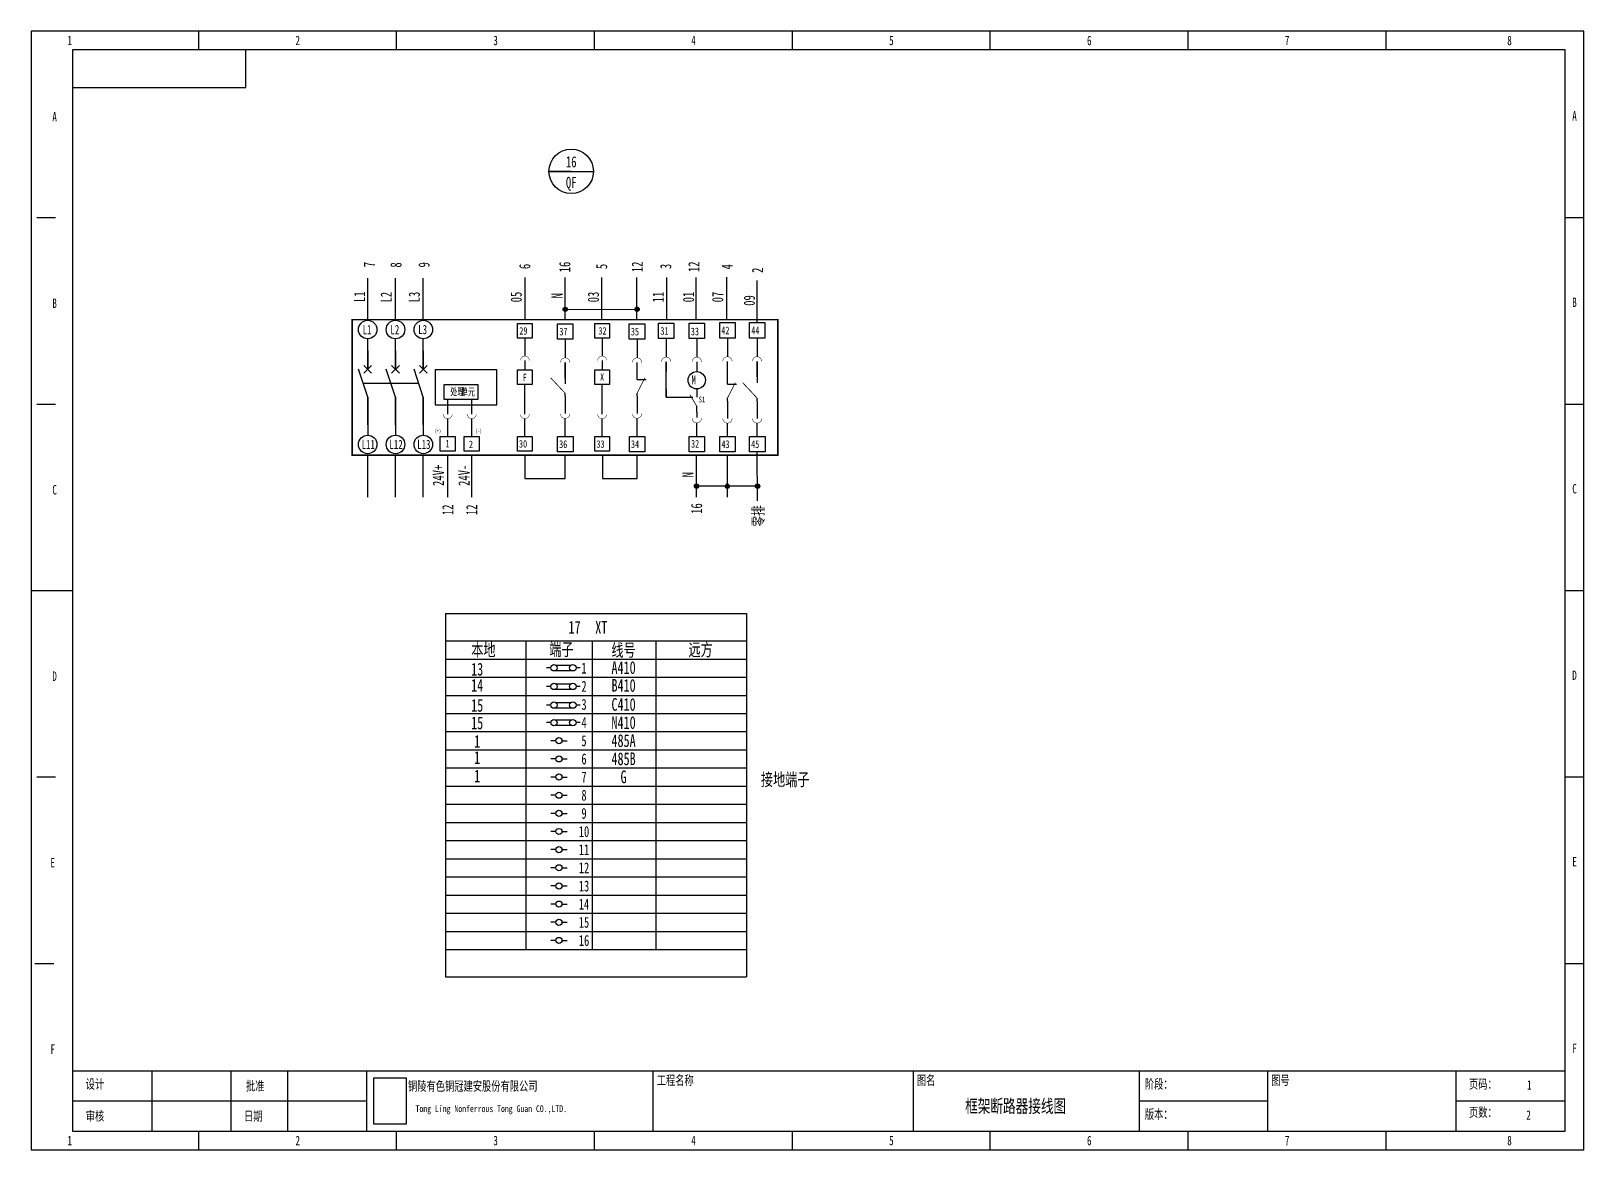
# Model space of a CAD drawing. Header units: millimetres. Extents: x 401220 to 2750366, y -101310 to 943175.
# Drawn here: x 1247680 to 1309261, y 68283 to 112675 of the extents above; entities that cross this region are included whole.
import ezdxf
from ezdxf.enums import TextEntityAlignment as Align

# ---------------------------------------------------------------- set-up
doc = ezdxf.new("R2010")
doc.units = ezdxf.units.MM
doc.styles.add('IDQSTYLE', font='NSimSun.ttf', dxfattribs={"width": 0.7})

msp = doc.modelspace()

# ---------------------------------------------------------------- hatches: boundary and pattern name
h = msp.add_hatch(color=256)
h.dxf.hatch_style = 1
h.paths.add_polyline_path([(1268866.2, 101719.9, 0.4142136), (1268780.4, 101634.1, 0.4142136), (1268866.2, 101548.3)])
h.paths.add_polyline_path([(1268866.2, 101719.9), (1268866.2, 101634.1), (1268952, 101634.1, 0.4142136)])
h.paths.add_polyline_path([(1268952, 101634.1), (1268866.2, 101634.1), (1268866.2, 101548.3, 0.4142136)])
h = msp.add_hatch(color=256)
h.dxf.hatch_style = 1
h.paths.add_polyline_path([(1271711, 101725, 0.4142136), (1271625.2, 101639.2, 0.4142136), (1271711, 101553.4)])
h.paths.add_polyline_path([(1271711, 101725), (1271711, 101639.2), (1271796.8, 101639.2, 0.4142136)])
h.paths.add_polyline_path([(1271796.8, 101639.2), (1271711, 101639.2), (1271711, 101553.4, 0.4142136)])
h = msp.add_hatch(color=256)
h.dxf.hatch_style = 1
h.paths.add_polyline_path([(1274074, 94703.9, 0.4142136), (1273988.2, 94618.2, 0.4142136), (1274074, 94532.4)])
h.paths.add_polyline_path([(1274074, 94703.9), (1274074, 94618.2), (1274159.8, 94618.2, 0.4142136)])
h.paths.add_polyline_path([(1274159.8, 94618.2), (1274074, 94618.2), (1274074, 94532.4, 0.4142136)])
h = msp.add_hatch(color=256)
h.dxf.hatch_style = 1
h.paths.add_polyline_path([(1275291.9, 94703.1, 0.4142136), (1275206.1, 94617.3, 0.4142136), (1275291.9, 94531.5)])
h.paths.add_polyline_path([(1275291.9, 94703.1), (1275291.9, 94617.3), (1275377.6, 94617.3, 0.4142136)])
h.paths.add_polyline_path([(1275377.6, 94617.3), (1275291.9, 94617.3), (1275291.9, 94531.5, 0.4142136)])
h = msp.add_hatch(color=256)
h.dxf.hatch_style = 1
h.paths.add_polyline_path([(1276491.2, 94703.9, 0.4142136), (1276405.4, 94618.2, 0.4142136), (1276491.2, 94532.4)])
h.paths.add_polyline_path([(1276491.2, 94703.9), (1276491.2, 94618.2), (1276577, 94618.2, 0.4142136)])
h.paths.add_polyline_path([(1276577, 94618.2), (1276491.2, 94618.2), (1276491.2, 94532.4, 0.4142136)])

# ---------------------------------------------------------------- linework, layer by layer
at = {"ltscale": 4}
for p, q in [((1254331.7, 111928), (1254331.7, 112675.3)), ((1262178.8, 111928), (1262178.8, 112675.3)), ((1270025.9, 111928), (1270025.9, 112675.3)), ((1277873, 111928), (1277873, 112675.3)), ((1285720.1, 111928), (1285720.1, 112675.3)), ((1293567.2, 111928), (1293567.2, 112675.3)), ((1301414.3, 111928), (1301414.3, 112675.3)), ((1256200.1, 110433.3), (1256200.1, 111928)), ((1249324.5, 110433.3), (1256200.1, 110433.3)), ((1247904.6, 105276.7), (1248651.9, 105276.7)), ((1308514.1, 105276.7), (1309261.4, 105276.7)), ((1247904.6, 97878), (1248651.9, 97878)), ((1308514.1, 97878), (1309261.4, 97878)), ((1247680.4, 90479.3), (1249324.5, 90479.3)), ((1308514.1, 90479.3), (1309261.4, 90479.3)), ((1268290.2, 87414.3), (1268120.5, 87414.3)), ((1269461.5, 87414.4), (1269291.8, 87414.4)), ((1268289.9, 86673.7), (1268120.1, 86673.7)), ((1269461.1, 86673.8), (1269291.4, 86673.8)), ((1268289.5, 85933.1), (1268119.8, 85933.1)), ((1269460.8, 85933.2), (1269291.1, 85933.2)), ((1268289.5, 85236.6), (1268119.8, 85236.6)), ((1269460.8, 85236.7), (1269291.1, 85236.7)), ((1268491, 84519.7), (1268288.5, 84519.7)), ((1268734, 84519.7), (1268936.5, 84519.7)), ((1268491, 83799.3), (1268288.5, 83799.3)), ((1268734, 83799.3), (1268936.5, 83799.3)), ((1247904.6, 83080.6), (1248651.9, 83080.6)), ((1268491, 83079), (1268288.5, 83079)), ((1268734, 83079), (1268936.5, 83079)), ((1308514.1, 83080.6), (1309261.4, 83080.6)), ((1268491, 82358.6), (1268288.5, 82358.6)), ((1268734, 82358.6), (1268936.5, 82358.6)), ((1268491, 81638.3), (1268288.5, 81638.3)), ((1268734, 81638.3), (1268936.5, 81638.3)), ((1268491, 80917.9), (1268288.5, 80917.9)), ((1268734, 80917.9), (1268936.5, 80917.9)), ((1268491, 80197.5), (1268288.5, 80197.5)), ((1268734, 80197.5), (1268936.5, 80197.5)), ((1268491, 79477.2), (1268288.5, 79477.2)), ((1268734, 79477.2), (1268936.5, 79477.2)), ((1268491, 78756.8), (1268288.5, 78756.8)), ((1268734, 78756.8), (1268936.5, 78756.8)), ((1268491, 78036.5), (1268288.5, 78036.5)), ((1268734, 78036.5), (1268936.5, 78036.5)), ((1268491, 77316.1), (1268288.5, 77316.1)), ((1268734, 77316.1), (1268936.5, 77316.1)), ((1268491, 76595.8), (1268288.5, 76595.8)), ((1268734, 76595.8), (1268936.5, 76595.8)), ((1247829.8, 75681.9), (1248577.2, 75681.9)), ((1308514.1, 75681.9), (1309261.4, 75681.9)), ((1249324.5, 71422), (1308514.1, 71422)), ((1252463.4, 71422), (1252463.4, 69030.5)), ((1255602.2, 71422), (1255602.2, 69030.5)), ((1257844.2, 71422), (1257844.2, 69030.5)), ((1260983.1, 71422), (1260983.1, 69030.5)), ((1272342.7, 71422), (1272342.7, 69030.5)), ((1282656, 71422), (1282656, 69030.5)), ((1291624.1, 71422), (1291624.1, 69030.5)), ((1296706, 71422), (1296706, 69030.5)), ((1304179.5, 71422), (1304179.5, 69030.5)), ((1249324.5, 70226.3), (1260983.1, 70226.3)), ((1291624.1, 70226.3), (1296706, 70226.3)), ((1304179.5, 70226.3), (1308514.1, 70226.3)), ((1254331.7, 68283.2), (1254331.7, 69030.5)), ((1262178.8, 68283.2), (1262178.8, 69030.5)), ((1270025.9, 68283.2), (1270025.9, 69030.5)), ((1277873, 68283.2), (1277873, 69030.5)), ((1285720.1, 68283.2), (1285720.1, 69030.5)), ((1293567.2, 68283.2), (1293567.2, 69030.5)), ((1301414.3, 68283.2), (1301414.3, 69030.5))]:
    msp.add_line(p, q, dxfattribs=at)
for p, q in [((1269100.5, 107108.8), (1268218.7, 107108.8)), ((1268218.7, 107108.8), (1269982.3, 107108.8)), ((1261030.2, 101198.3), (1261030.2, 102870)), ((1262132.5, 101198.3), (1262132.5, 102870)), ((1263234.7, 101198.3), (1263234.7, 102870)), ((1267270.5, 101224.7), (1267270.5, 102896.3)), ((1268857, 101224.7), (1268857, 102896.3)), ((1270317.3, 101224.7), (1270317.3, 102896.3)), ((1271701.8, 101224.7), (1271701.8, 102896.3)), ((1272897.8, 101224.7), (1272897.8, 102896.3)), ((1274057.7, 101224.7), (1274057.7, 102896.3)), ((1275275.3, 101243.5), (1275275.3, 102915.1)), ((1276472.9, 101105.8), (1276472.9, 102777.4)), ((1268866.2, 101634.1), (1271711, 101639.2)), ((1261030.2, 99256.4), (1261030.2, 100463.5)), ((1262132.5, 99256.4), (1262132.5, 100463.5)), ((1263234.7, 99256.4), (1263234.7, 100463.5)), ((1267263.6, 100486.3), (1267263.6, 99780.9)), ((1268860.8, 100445.6), (1268860.8, 99708.3)), ((1270327.2, 100486.3), (1270327.2, 99780.9)), ((1271711.5, 100445.6), (1271711.5, 99708.3)), ((1272866.8, 100472.5), (1272866.8, 99735.2)), ((1274079.2, 100472.5), (1274079.2, 99735.2)), ((1275296.7, 100491.3), (1275296.7, 99754)), ((1276472.9, 100491.3), (1276472.9, 99754)), ((1261030.2, 99991.2), (1261030.2, 99256.4)), ((1262132.5, 99991.2), (1262132.5, 99256.4)), ((1263234.7, 99991.2), (1263234.7, 99256.4)), ((1261030.2, 98154.2), (1260662.8, 99256.4)), ((1260874.3, 99100.5), (1261186.1, 99412.3)), ((1260874.3, 99412.3), (1261186.1, 99100.5)), ((1262132.5, 98154.2), (1261765.1, 99256.4)), ((1261976.6, 99412.3), (1262288.4, 99100.5)), ((1261976.6, 99100.5), (1262288.4, 99412.3)), ((1263234.7, 98154.2), (1262867.3, 99256.4)), ((1263078.8, 99100.5), (1263390.6, 99412.3)), ((1263078.8, 99412.3), (1263390.6, 99100.5)), ((1267263.6, 99604.5), (1267263.6, 99237.1)), ((1268860.8, 98909.5), (1268860.8, 99524)), ((1268860.8, 99524), (1268860.8, 98679.1)), ((1270327.2, 99604.5), (1270327.2, 99237.1)), ((1271711.5, 98853.2), (1271711.5, 99524)), ((1272866.8, 99550.9), (1272866.8, 99166.8)), ((1272866.8, 98149.5), (1272866.8, 99550.9)), ((1274079.2, 99550.9), (1274079.2, 99166.8)), ((1275296.7, 98662.4), (1275296.7, 99569.6)), ((1276472.9, 98955.2), (1276472.9, 99569.6)), ((1276472.9, 99569.6), (1276472.9, 98724.8)), ((1260846.5, 98705.3), (1263051, 98705.3)), ((1267263.6, 97473.5), (1267263.6, 98649.2)), ((1270327.2, 97473.5), (1270327.2, 98649.2)), ((1271711.5, 98853.2), (1272066.7, 98853.2)), ((1275296.7, 98662.4), (1275651.9, 98662.4)), ((1261030.2, 97786.7), (1261030.2, 98154.2)), ((1261030.2, 98154.2), (1261030.2, 96640.7)), ((1262132.5, 97786.7), (1262132.5, 98154.2)), ((1262132.5, 98154.2), (1262132.5, 96640.7)), ((1263234.7, 97786.7), (1263234.7, 98154.2)), ((1263234.7, 98154.2), (1263234.7, 96640.7)), ((1264203.7, 97473.5), (1264203.7, 98061.4)), ((1265155.7, 97473.5), (1265155.7, 98061.4)), ((1268862.6, 98186.6), (1268862.6, 98301.8)), ((1268862.6, 98186.6), (1268862.6, 97495.4)), ((1271711.5, 98186.6), (1271711.5, 98301.8)), ((1271711.5, 98186.6), (1271711.5, 97495.4)), ((1272866.8, 98475.6), (1272866.8, 98149.5)), ((1272866.8, 98149.5), (1273920.2, 98149.5)), ((1274079.2, 98475.6), (1274079.2, 98149.5)), ((1275296.7, 97995.9), (1275296.7, 98111.1)), ((1275296.7, 97995.9), (1275296.7, 97304.6)), ((1276474.7, 97995.9), (1276474.7, 98111.1)), ((1276474.7, 97995.9), (1276474.7, 97304.6)), ((1261030.2, 97051.9), (1261030.2, 97786.7)), ((1262132.5, 97051.9), (1262132.5, 97786.7)), ((1262132.5, 97051.9), (1262132.5, 97786.7)), ((1263234.7, 97051.9), (1263234.7, 97786.7)), ((1263234.7, 97051.9), (1263234.7, 97786.7)), ((1268862.6, 96573.7), (1268862.6, 97311)), ((1271711.5, 96573.7), (1271711.5, 97311)), ((1274082.9, 97553.9), (1274082.9, 97784.3)), ((1274082.9, 97553.9), (1274082.9, 97339.7)), ((1264203.7, 96591.7), (1264203.7, 97297.1)), ((1265155.7, 96591.7), (1265155.7, 97297.1)), ((1267263.6, 96591.7), (1267263.6, 97297.1)), ((1270327.2, 96591.7), (1270327.2, 97297.1)), ((1274082.9, 96591.7), (1274082.9, 97132.9)), ((1275296.7, 96590.8), (1275296.7, 97120.3)), ((1276474.7, 96590.8), (1276474.7, 97120.3)), ((1261030.2, 94179.5), (1261030.2, 95851.2)), ((1262132.5, 94179.5), (1262132.5, 95851.2)), ((1263234.7, 94179.5), (1263234.7, 95851.2)), ((1264203.7, 94179.5), (1264203.7, 95851.2)), ((1265155.7, 94179.5), (1265155.7, 95851.2)), ((1267265.7, 95851.2), (1267265.7, 94926.9)), ((1268864.1, 94926.9), (1268864.1, 95817.7)), ((1270336.5, 95851.2), (1270336.5, 94926.9)), ((1271715.5, 94926.9), (1271715.5, 95817.7)), ((1274074, 94179.5), (1274074, 95851.2)), ((1275291.9, 94178.7), (1275291.9, 95850.3)), ((1276491.2, 94041.8), (1276478.7, 95976.4)), ((1267265.7, 94926.9), (1268864.1, 94926.9)), ((1270336.5, 94926.9), (1270375, 94926.9)), ((1270375, 94926.9), (1271715.5, 94926.9)), ((1276491.2, 94618.2), (1274074, 94618.2)), ((1264116.1, 89560.8), (1264116.1, 88480.3)), ((1264116.1, 89560.8), (1275641.8, 89560.8)), ((1264529.2, 89560.8), (1276054.8, 89560.8)), ((1276054.8, 89560.8), (1276054.8, 88480.3)), ((1264116.1, 88480.3), (1276054.8, 88480.3)), ((1264116.1, 88480.3), (1264116.1, 87760)), ((1267302.9, 88480.3), (1267302.9, 87760)), ((1269931.8, 88480.3), (1269931.8, 87760)), ((1272454.2, 88480.3), (1272454.2, 87760)), ((1276054.8, 88480.3), (1276054.8, 87760)), ((1264116.1, 87760), (1264116.1, 87039.6)), ((1264116.1, 87760), (1264116.1, 87039.6)), ((1264116.1, 87760), (1275641.8, 87760)), ((1264529.2, 87760), (1276054.8, 87760)), ((1267302.9, 87760), (1267302.9, 87039.6)), ((1268489.6, 87520.4), (1269091.9, 87520.1)), ((1269931.8, 87760), (1269931.8, 87039.6)), ((1272453, 87760), (1272453, 87039.6)), ((1276054.8, 87760), (1276054.8, 87039.6)), ((1276054.8, 87760), (1276054.8, 87039.6)), ((1264116.1, 87039.6), (1264116.1, 86319.3)), ((1264116.1, 87039.6), (1264116.1, 86319.3)), ((1264116.1, 87039.6), (1275641.8, 87039.6)), ((1264529.2, 87039.6), (1276054.8, 87039.6)), ((1267302.9, 87039.6), (1267302.9, 86319.3)), ((1268490.9, 87309.1), (1269091.9, 87308.8)), ((1269931.8, 87039.6), (1269931.8, 86319.3)), ((1272453, 87039.6), (1272453, 86319.3)), ((1276054.8, 87039.6), (1276054.8, 86319.3)), ((1276054.8, 87039.6), (1276054.8, 86319.3)), ((1264116.1, 86319.3), (1264116.1, 85598.9)), ((1264116.1, 86319.3), (1264116.1, 85598.9)), ((1264116.1, 86319.3), (1275641.8, 86319.3)), ((1264529.2, 86319.3), (1276054.8, 86319.3)), ((1267302.9, 86319.3), (1267302.9, 85598.9)), ((1268489.2, 86779.8), (1269091.6, 86779.6)), ((1268490.5, 86568.5), (1269091.5, 86568.2)), ((1269931.8, 86319.3), (1269931.8, 85598.9)), ((1272453, 86319.3), (1272453, 85598.9)), ((1276054.8, 86319.3), (1276054.8, 85598.9)), ((1276054.8, 86319.3), (1276054.8, 85598.9)), ((1264116.1, 85598.9), (1264116.1, 84878.6)), ((1264116.1, 85598.9), (1264116.1, 84878.6)), ((1264116.1, 85598.9), (1275641.8, 85598.9)), ((1264529.2, 85598.9), (1276054.8, 85598.9)), ((1267302.9, 85598.9), (1267302.9, 84878.6)), ((1268488.9, 86039.2), (1269091.3, 86039)), ((1268490.2, 85827.9), (1269091.2, 85827.6)), ((1269931.8, 85598.9), (1269931.8, 84878.6)), ((1272453, 85598.9), (1272453, 84878.6)), ((1276054.8, 85598.9), (1276054.8, 84878.6)), ((1276054.8, 85598.9), (1276054.8, 84878.6)), ((1268488.9, 85342.7), (1269091.3, 85342.5)), ((1268490.2, 85131.4), (1269091.2, 85131.1)), ((1264116.1, 84878.6), (1264116.1, 84158.2)), ((1264116.1, 84878.6), (1264116.1, 84158.2)), ((1264116.1, 84878.6), (1275641.8, 84878.6)), ((1264529.2, 84878.6), (1276054.8, 84878.6)), ((1267302.9, 84878.6), (1267302.9, 84158.2)), ((1269931.8, 84878.6), (1269931.8, 84158.2)), ((1272453, 84878.6), (1272453, 84158.2)), ((1276054.8, 84878.6), (1276054.8, 84158.2)), ((1276054.8, 84878.6), (1276054.8, 84158.2)), ((1264116.1, 84158.2), (1264116.1, 83437.9)), ((1264116.1, 84158.2), (1264116.1, 83437.9)), ((1264116.1, 84158.2), (1275641.8, 84158.2)), ((1264529.2, 84158.2), (1276054.8, 84158.2)), ((1267302.9, 84158.2), (1267302.9, 83437.9)), ((1269931.8, 84158.2), (1269931.8, 83437.9)), ((1272453, 84158.2), (1272453, 83437.9)), ((1276054.8, 84158.2), (1276054.8, 83437.9)), ((1276054.8, 84158.2), (1276054.8, 83437.9)), ((1264116.1, 83437.9), (1264116.1, 82717.5)), ((1264116.1, 83437.9), (1264116.1, 82717.5)), ((1264116.1, 83437.9), (1275641.8, 83437.9)), ((1264529.2, 83437.9), (1276054.8, 83437.9)), ((1267302.9, 83437.9), (1267302.9, 82717.5)), ((1269931.8, 83437.9), (1269931.8, 82717.5)), ((1272453, 83437.9), (1272453, 82717.5)), ((1276054.8, 83437.9), (1276054.8, 82717.5)), ((1276054.8, 83437.9), (1276054.8, 82717.5)), ((1264116.1, 82717.5), (1264116.1, 81997.2)), ((1264116.1, 82717.5), (1264116.1, 81997.2)), ((1264116.1, 82717.5), (1275641.8, 82717.5)), ((1264529.2, 82717.5), (1276054.8, 82717.5)), ((1267302.9, 82717.5), (1267302.9, 81997.2)), ((1269931.8, 82717.5), (1269931.8, 81997.2)), ((1272453, 82717.5), (1272453, 81997.2)), ((1276054.8, 82717.5), (1276054.8, 81997.2)), ((1276054.8, 82717.5), (1276054.8, 81997.2)), ((1264116.1, 81997.2), (1264116.1, 81276.8)), ((1264116.1, 81997.2), (1264116.1, 81276.8)), ((1264116.1, 81997.2), (1275641.8, 81997.2)), ((1264529.2, 81997.2), (1276054.8, 81997.2)), ((1267302.9, 81997.2), (1267302.9, 81276.8)), ((1269931.8, 81997.2), (1269931.8, 81276.8)), ((1272453, 81997.2), (1272453, 81276.8)), ((1276054.8, 81997.2), (1276054.8, 81276.8)), ((1276054.8, 81997.2), (1276054.8, 81276.8)), ((1264116.1, 81276.8), (1264116.1, 80556.5)), ((1264116.1, 81276.8), (1264116.1, 80556.5)), ((1264116.1, 81276.8), (1275641.8, 81276.8)), ((1264529.2, 81276.8), (1276054.8, 81276.8)), ((1267302.9, 81276.8), (1267302.9, 80556.5)), ((1269931.8, 81276.8), (1269931.8, 80556.5)), ((1272453, 81276.8), (1272453, 80556.5)), ((1276054.8, 81276.8), (1276054.8, 80556.5)), ((1276054.8, 81276.8), (1276054.8, 80556.5)), ((1264116.1, 80556.5), (1264116.1, 79836.1)), ((1264116.1, 80556.5), (1264116.1, 79836.1)), ((1264116.1, 80556.5), (1275641.8, 80556.5)), ((1264529.2, 80556.5), (1276054.8, 80556.5)), ((1267302.9, 80556.5), (1267302.9, 79836.1)), ((1269931.8, 80556.5), (1269931.8, 79836.1)), ((1272453, 80556.5), (1272453, 79836.1)), ((1276054.8, 80556.5), (1276054.8, 79836.1)), ((1276054.8, 80556.5), (1276054.8, 79836.1)), ((1264116.1, 79836.1), (1264116.1, 79115.7)), ((1264116.1, 79836.1), (1264116.1, 79115.7)), ((1264116.1, 79836.1), (1275641.8, 79836.1)), ((1264529.2, 79836.1), (1276054.8, 79836.1)), ((1267302.9, 79836.1), (1267302.9, 79115.7)), ((1269931.8, 79836.1), (1269931.8, 79115.7)), ((1272453, 79836.1), (1272453, 79115.7)), ((1276054.8, 79836.1), (1276054.8, 79115.7)), ((1276054.8, 79836.1), (1276054.8, 79115.7)), ((1264116.1, 79115.7), (1264116.1, 78395.4)), ((1264116.1, 79115.7), (1264116.1, 78395.4)), ((1264116.1, 79115.7), (1275641.8, 79115.7)), ((1264529.2, 79115.7), (1276054.8, 79115.7)), ((1267302.9, 79115.7), (1267302.9, 78395.4)), ((1269931.8, 79115.7), (1269931.8, 78395.4)), ((1272453, 79115.7), (1272453, 78395.4)), ((1276054.8, 79115.7), (1276054.8, 78395.4)), ((1276054.8, 79115.7), (1276054.8, 78395.4)), ((1264116.1, 78395.4), (1264116.1, 77675)), ((1264116.1, 78395.4), (1264116.1, 77675)), ((1264116.1, 78395.4), (1275641.8, 78395.4)), ((1264529.2, 78395.4), (1276054.8, 78395.4)), ((1267302.9, 78395.4), (1267302.9, 77675)), ((1269931.8, 78395.4), (1269931.8, 77675)), ((1272453, 78395.4), (1272453, 77675)), ((1276054.8, 78395.4), (1276054.8, 77675)), ((1276054.8, 78395.4), (1276054.8, 77675)), ((1264116.1, 77675), (1264116.1, 76954.7)), ((1264116.1, 77675), (1264116.1, 76954.7)), ((1264116.1, 77675), (1275641.8, 77675)), ((1264529.2, 77675), (1276054.8, 77675)), ((1267302.9, 77675), (1267302.9, 76954.7)), ((1269931.8, 77675), (1269931.8, 76954.7)), ((1272453, 77675), (1272453, 76954.7)), ((1276054.8, 77675), (1276054.8, 76954.7)), ((1276054.8, 77675), (1276054.8, 76954.7)), ((1264116.1, 76954.7), (1264116.1, 75874.2)), ((1264116.1, 76954.7), (1275641.8, 76954.7)), ((1264116.1, 76954.7), (1264116.1, 76234.3)), ((1264116.1, 76954.7), (1264116.1, 76234.3)), ((1264116.1, 76954.7), (1275641.8, 76954.7)), ((1264116.1, 76594.5), (1264116.1, 75874.2)), ((1264116.1, 76594.5), (1264116.1, 75874.2)), ((1264529.2, 76954.7), (1276054.8, 76954.7)), ((1264529.2, 76954.7), (1276054.8, 76954.7)), ((1267302.9, 76954.7), (1267302.9, 76234.3)), ((1269931.8, 76954.7), (1269931.8, 76234.3)), ((1272453, 76954.7), (1272453, 76234.3)), ((1276054.8, 76954.7), (1276054.8, 75874.2)), ((1276054.8, 76954.7), (1276054.8, 76234.3)), ((1276054.8, 76954.7), (1276054.8, 76234.3)), ((1276054.8, 76594.5), (1276054.8, 75874.2)), ((1276054.8, 76594.5), (1276054.8, 75874.2)), ((1264116.1, 76234.3), (1264116.1, 75153.8)), ((1264116.1, 76234.3), (1275641.8, 76234.3)), ((1264116.1, 75874.2), (1264116.1, 75153.8)), ((1264116.1, 75874.2), (1264116.1, 75153.8)), ((1264529.2, 76234.3), (1276054.8, 76234.3)), ((1276054.8, 76234.3), (1276054.8, 75153.8)), ((1276054.8, 75874.2), (1276054.8, 75153.8)), ((1276054.8, 75874.2), (1276054.8, 75153.8)), ((1264116.1, 75153.8), (1275641.8, 75153.8)), ((1264529.2, 75153.8), (1276054.8, 75153.8))]:
    msp.add_line(p, q)
for points in [[(1247680.4, 68283.2), (1309261.4, 68283.2), (1309261.4, 112675.3), (1247680.4, 112675.3)], [(1249324.5, 69030.5), (1308514.1, 69030.5), (1308514.1, 111928), (1249324.5, 111928)]]:
    msp.add_lwpolyline(points, close=True, dxfattribs=at)
at = {"const_width": 58.8}
msp.add_lwpolyline([(1260412.9, 95851.2), (1277293.5, 95851.2), (1277293.5, 101224.7), (1260412.9, 101224.7)], close=True, dxfattribs=at)
for points in [[(1266969.7, 101074.2), (1267557.5, 101074.2), (1267557.5, 100486.3), (1266969.7, 100486.3)], [(1268553.6, 101060.1), (1269168, 101060.1), (1269168, 100445.6), (1268553.6, 100445.6)], [(1270033.2, 101074.2), (1270621.1, 101074.2), (1270621.1, 100486.3), (1270033.2, 100486.3)], [(1271404.2, 101060.1), (1272018.7, 101060.1), (1272018.7, 100445.6), (1271404.2, 100445.6)], [(1272559.6, 101087), (1273174, 101087), (1273174, 100472.5), (1272559.6, 100472.5)], [(1273772, 101087), (1274386.4, 101087), (1274386.4, 100472.5), (1273772, 100472.5)], [(1274989.5, 101105.8), (1275603.9, 101105.8), (1275603.9, 100491.3), (1274989.5, 100491.3)], [(1276165.7, 101105.8), (1276780.1, 101105.8), (1276780.1, 100491.3), (1276165.7, 100491.3)], [(1263701.1, 97840.9), (1266146.1, 97840.9), (1266146.1, 99236.3), (1263701.1, 99236.3)], [(1267557.5, 98649.2), (1266969.7, 98649.2), (1266969.7, 99237.1), (1267557.5, 99237.1)], [(1270621.1, 98649.2), (1270033.2, 98649.2), (1270033.2, 99237.1), (1270621.1, 99237.1)], [(1264056.8, 98649.2), (1265401, 98649.2), (1265401, 98061.4), (1264056.8, 98061.4)], [(1263909.8, 96591.7), (1264497.7, 96591.7), (1264497.7, 96003.8), (1263909.8, 96003.8)], [(1264861.8, 96591.7), (1265449.7, 96591.7), (1265449.7, 96003.8), (1264861.8, 96003.8)], [(1266969.7, 96591.7), (1267557.5, 96591.7), (1267557.5, 96003.8), (1266969.7, 96003.8)], [(1268559.4, 96591.7), (1269173.8, 96591.7), (1269173.8, 95977.2), (1268559.4, 95977.2)], [(1270033.2, 96591.7), (1270621.1, 96591.7), (1270621.1, 96003.8), (1270033.2, 96003.8)], [(1271408.3, 96591.7), (1272022.7, 96591.7), (1272022.7, 95977.2), (1271408.3, 95977.2)], [(1273775.7, 96591.7), (1274390.1, 96591.7), (1274390.1, 95977.2), (1273775.7, 95977.2)], [(1274993.5, 96590.8), (1275607.9, 96590.8), (1275607.9, 95976.4), (1274993.5, 95976.4)], [(1276171.5, 96590.8), (1276785.9, 96590.8), (1276785.9, 95976.4), (1276171.5, 95976.4)], [(1261275.5, 71150.4), (1262550.9, 71150.4), (1262550.9, 69301.6), (1261275.5, 69301.6)]]:
    msp.add_lwpolyline(points, close=True)
for points, const_width in [([(1267440, 99604.5, 1), (1267087.2, 99604.5, 1)], 17.6), ([(1270503.5, 99604.5, 1), (1270150.8, 99604.5, 1)], 17.6), ([(1275481, 99569.6, 1), (1275112.4, 99569.6, 1)], 18.4), ([(1276657.2, 99569.6, 1), (1276288.5, 99569.6, 1)], 18.4), ([(1269045.1, 99524, 1), (1268676.4, 99524, 1)], 18.4), ([(1271895.8, 99524, 1), (1271527.1, 99524, 1)], 18.4), ([(1273051.1, 99550.9, 1), (1272682.5, 99550.9, 1)], 18.4), ([(1274263.5, 99550.9, 1), (1273894.8, 99550.9, 1)], 18.4), ([(1264027.4, 97473.5, 1), (1264380.1, 97473.5, 1)], 17.6), ([(1264979.4, 97473.5, 1), (1265332.1, 97473.5, 1)], 17.6), ([(1267087.2, 97473.5, 1), (1267440, 97473.5, 1)], 17.6), ([(1268678.2, 97495.4, 1), (1269046.9, 97495.4, 1)], 18.4), ([(1270150.8, 97473.5, 1), (1270503.5, 97473.5, 1)], 17.6), ([(1271527.1, 97495.4, 1), (1271895.8, 97495.4, 1)], 18.4), ([(1273898.6, 97317.2, 1), (1274267.2, 97317.2)], 18.4), ([(1275112.4, 97304.6, 1), (1275481, 97304.6, 1)], 18.4), ([(1276290.3, 97304.6, 1), (1276659, 97304.6, 1)], 18.4)]:
    msp.add_lwpolyline(points, format="xyb", dxfattribs=dict(const_width=const_width))
at = {"const_width": 32.3}
for points in [[(1268862.6, 98301.8), (1268288, 98915.5)], [(1271711.5, 98301.8), (1272021, 98915.5)], [(1275296.7, 98111.1), (1275606.2, 98724.8)], [(1276474.7, 98111.1), (1275900.1, 98724.8)], [(1274082.9, 97784.3), (1273806.4, 98245.2)]]:
    msp.add_lwpolyline(points, dxfattribs=at)
for centre, radius in [((1269100.5, 107108.8), 881.8), ((1268866.2, 101634.1), 85.8), ((1271711, 101639.2), 85.8), ((1261030.2, 100830.9), 367.4), ((1262132.5, 100830.9), 367.4), ((1263234.7, 100830.9), 367.4), ((1274079.2, 98821.2), 345.6), ((1261030.2, 96273.3), 367.4), ((1262132.5, 96273.3), 367.4), ((1263234.7, 96273.3), 367.4), ((1274074, 94618.2), 85.8), ((1275291.9, 94617.3), 85.8), ((1276491.2, 94618.2), 85.8)]:
    msp.add_circle(centre, radius)
at = {"ltscale": 4}
for centre, radius in [((1268418.1, 87414.3), 127.9), ((1269163.9, 87414.4), 127.9), ((1268417.8, 86673.7), 127.9), ((1269163.5, 86673.8), 127.9), ((1268417.4, 85933.1), 127.9), ((1269163.2, 85933.2), 127.9), ((1268417.4, 85236.6), 127.9), ((1269163.2, 85236.7), 127.9), ((1268612.5, 84519.7), 121.5), ((1268612.5, 83799.3), 121.5), ((1268612.5, 83079), 121.5), ((1268612.5, 82358.6), 121.5), ((1268612.5, 81638.3), 121.5), ((1268612.5, 80917.9), 121.5), ((1268612.5, 80197.5), 121.5), ((1268612.5, 79477.2), 121.5), ((1268612.5, 78756.8), 121.5), ((1268612.5, 78036.5), 121.5), ((1268612.5, 77316.1), 121.5), ((1268612.5, 76595.8), 121.5)]:
    msp.add_circle(centre, radius, dxfattribs=at)

# ---------------------------------------------------------------- texts
at = {"style": 'IDQSTYLE', "width": 0.7}
for s, p in [('1', (1249212.4, 112002.7)), ('2', (1258255.3, 112002.7)), ('3', (1266102.4, 112002.7)), ('4', (1273949.5, 112002.7)), ('5', (1281796.6, 112002.7)), ('6', (1289643.7, 112002.7)), ('7', (1297490.8, 112002.7)), ('8', (1306309.4, 112002.7)), ('A', (1248614.5, 108976)), ('A', (1308887.7, 109013.4)), ('B', (1248614.5, 101577.3)), ('B', (1308887.7, 101614.7)), ('C', (1248614.5, 94178.6)), ('C', (1308887.7, 94216)), ('D', (1248614.5, 86779.9)), ('D', (1308887.7, 86817.3)), ('E', (1248539.8, 79381.2)), ('E', (1308887.7, 79418.6)), ('F', (1248539.8, 71982.5)), ('F', (1308887.7, 72019.9)), ('1', (1249212.4, 68357.9)), ('2', (1258255.3, 68357.9)), ('3', (1266102.4, 68357.9)), ('4', (1273949.5, 68357.9)), ('5', (1281796.6, 68357.9)), ('6', (1289643.7, 68357.9)), ('7', (1297490.8, 68357.9)), ('8', (1306309.4, 68357.9))]:
    msp.add_text(s, height=374.4, dxfattribs=at).set_placement(p, align=Align.BOTTOM_CENTER)
for s, height, p in [('16', 440.9, (1269100.5, 107487.4)), ('QF', 440.9, (1269100.5, 106667.9)), ('17', 504.25, (1269233, 89022.6)), ('XT', 504.25, (1270292, 89020.6)), ('1', 432.2, (1269608.4, 87399.8)), ('2', 432.2, (1269608.4, 86679.4)), ('3', 432.2, (1269608.4, 85959.1)), ('@N421', 0.144, (1269931.8, 85959.1)), ('4', 432.2, (1269608.4, 85238.7)), ('5', 432.2, (1269608.4, 84518.4)), ('6', 432.2, (1269608.4, 83798)), ('7', 432.2, (1269608.4, 83077.7)), ('8', 432.2, (1269608.4, 82357.3)), ('9', 432.2, (1269608.4, 81637)), ('10', 432.21, (1269608.4, 80916.6)), ('11', 432.21, (1269608.4, 80196.3)), ('12', 432.21, (1269608.4, 79475.9)), ('13', 432.21, (1269608.4, 78755.6)), ('14', 432.21, (1269608.4, 78035.2)), ('15', 432.21, (1269608.4, 77314.9)), ('16', 432.21, (1269608.4, 76594.5)), ('框架断路器接线图', 524.19, (1286725.5, 70024.4))]:
    msp.add_text(s, height=height, dxfattribs=at).set_placement(p, align=Align.MIDDLE_CENTER)
msp.add_text('RMW2-3P bse4', height=0.147, dxfattribs=at).set_placement((1268230.8, 106367.6), align=Align.MIDDLE_LEFT)
for s, p in [('7', (1261092.8, 103411.8)), ('8', (1262149.6, 103395.4)), ('9', (1263261.3, 103400.9)), ('16', (1268843.7, 103314.6)), ('12', (1271719, 103318.7)), ('12', (1273962.4, 103321.2)), ('6', (1267257.8, 103335.6)), ('5', (1270304.6, 103335.6)), ('3', (1272848.7, 103335.6)), ('4', (1275284.2, 103321.2)), ('2', (1276489, 103183.5)), ('L1', (1260707.5, 102133.3)), ('L2', (1261764.3, 102116.8)), ('L3', (1262876, 102122.3)), ('05', (1266918.7, 102122.3)), ('N', (1268538.5, 102171)), ('03', (1269979.5, 102122.3)), ('11', (1272547.1, 102122.3)), ('01', (1273749.2, 102122.3)), ('07', (1274907, 102122.3)), ('09', (1276163, 101984.6)), ('24V+', (1263832.2, 95047.6)), ('24V-', (1264847.5, 95047.9)), ('N', (1273728.4, 95071.4)), ('12', (1264205.1, 93679.6)), ('12', (1265153.7, 93679.6)), ('16', (1274071.5, 93730.6)), ('零排', (1276513.8, 93433.9))]:
    msp.add_text(s, height=440.9, rotation=90, dxfattribs=at).set_placement(p, align=Align.MIDDLE_CENTER)
for s, p in [('L1', (1261005.6, 100830.9)), ('L2', (1262107.8, 100830.9)), ('L3', (1263210.1, 100830.9)), ('L11', (1261052.8, 96273.3)), ('L12', (1262155, 96273.3)), ('L13', (1263257.3, 96273.3))]:
    msp.add_text(s, height=367.42, dxfattribs=at).set_placement(p, align=Align.MIDDLE)
for s, height, p in [('29', 293.93, (1267043.2, 100633.3)), ('37', 307.22, (1268630.4, 100599.3)), ('32', 293.93, (1270180.2, 100633.3)), ('35', 307.22, (1271467.7, 100599.3)), ('31', 307.22, (1272636.4, 100626.1)), ('33', 307.22, (1273844.6, 100603.6)), ('42', 307.22, (1275052.9, 100644.9)), ('44', 307.22, (1276242.5, 100644.9)), ('处理', 293.93, (1264303.3, 98216.8)), ('单元', 293.93, (1264713.8, 98211.5)), ('F', 293.9, (1267177.4, 98783.6)), ('X', 293.9, (1270244.9, 98805.1)), ('M', 359.5, (1273873.5, 98656.6)), ('S1', 230.42, (1274153.2, 97944.2)), ('(+)', 146.97, (1263689.3, 96738.7)), ('(-)', 146.97, (1265302.7, 96738.7)), ('1', 293.9, (1264111.9, 96159.9)), ('2', 293.9, (1265045, 96133)), ('30', 293.93, (1267030.4, 96150.8)), ('36', 307.22, (1268622.8, 96130.9)), ('33', 293.93, (1270102.5, 96142.4)), ('34', 307.22, (1271471.7, 96130.9)), ('32', 307.22, (1273853.7, 96146.8)), ('43', 307.22, (1275057, 96130)), ('45', 307.22, (1276234.9, 96130))]:
    msp.add_text(s, height=height, dxfattribs=at).set_placement(p)
for s, height, p in [('本地', 504.25, (1265618, 87876.1)), ('端子', 504.25, (1268711.7, 87890.3)), ('线号', 504.25, (1271177.4, 87861.6)), ('远方', 504.25, (1274232.4, 87880.8)), ('13', 504.25, (1265371, 87105.2)), ('A410', 504.25, (1271177.4, 87169.2)), ('14', 504.25, (1265371, 86466.1)), ('B410', 504.25, (1271177.4, 86463.4)), ('C410', 504.25, (1271177.4, 85708.1)), ('15', 504.25, (1265371, 85670.1)), ('15', 504.25, (1265371, 84974.9)), ('N410', 504.25, (1271177.4, 84986)), ('1', 504.2, (1265371, 84238.1)), ('485A', 504.25, (1271177.4, 84271.8)), ('1', 504.2, (1265371, 83599.1)), ('485B', 504.25, (1271177.4, 83550.1)), ('1', 504.2, (1265371, 82866.8)), ('G', 504.2, (1271177.4, 82834)), ('接地端子', 504.25, (1277586.3, 82730.1))]:
    msp.add_text(s, height=height, rotation=359.999998, dxfattribs=at).set_placement(p, align=Align.CENTER)
for s, p in [('设计', (1249847.7, 70600)), ('批准', (1256200.1, 70525.2)), ('工程名称', (1272492.1, 70749.4)), ('图名', (1282805.5, 70749.4)), ('阶段：', (1291848.3, 70600)), ('图号', (1296855.5, 70749.4)), ('页码：', (1304702.6, 70600)), ('审核', (1249847.7, 69329.5)), ('日期', (1256125.3, 69329.5)), ('版本：', (1291848.3, 69404.2)), ('页数：', (1304702.6, 69478.9))]:
    msp.add_text(s, height=374.42, dxfattribs=at).set_placement(p, align=Align.BOTTOM_LEFT)
for s, height, p in [('铜陵有色铜冠建安股份有限公司', 374.419, (1262628.8, 71005.7)), ('Tong Ling Nonferrous Tong Guan CO.,LTD.', 269.581, (1262927.8, 70055.1))]:
    msp.add_text(s, height=height, dxfattribs=at).set_placement(p, align=Align.TOP_LEFT)
for s, p in [('1', (1307094.1, 70674.7)), ('2', (1307064.2, 69478.9))]:
    msp.add_text(s, height=374.4, dxfattribs=at).set_placement(p, align=Align.CENTER)

doc.saveas('drawing.dxf')
